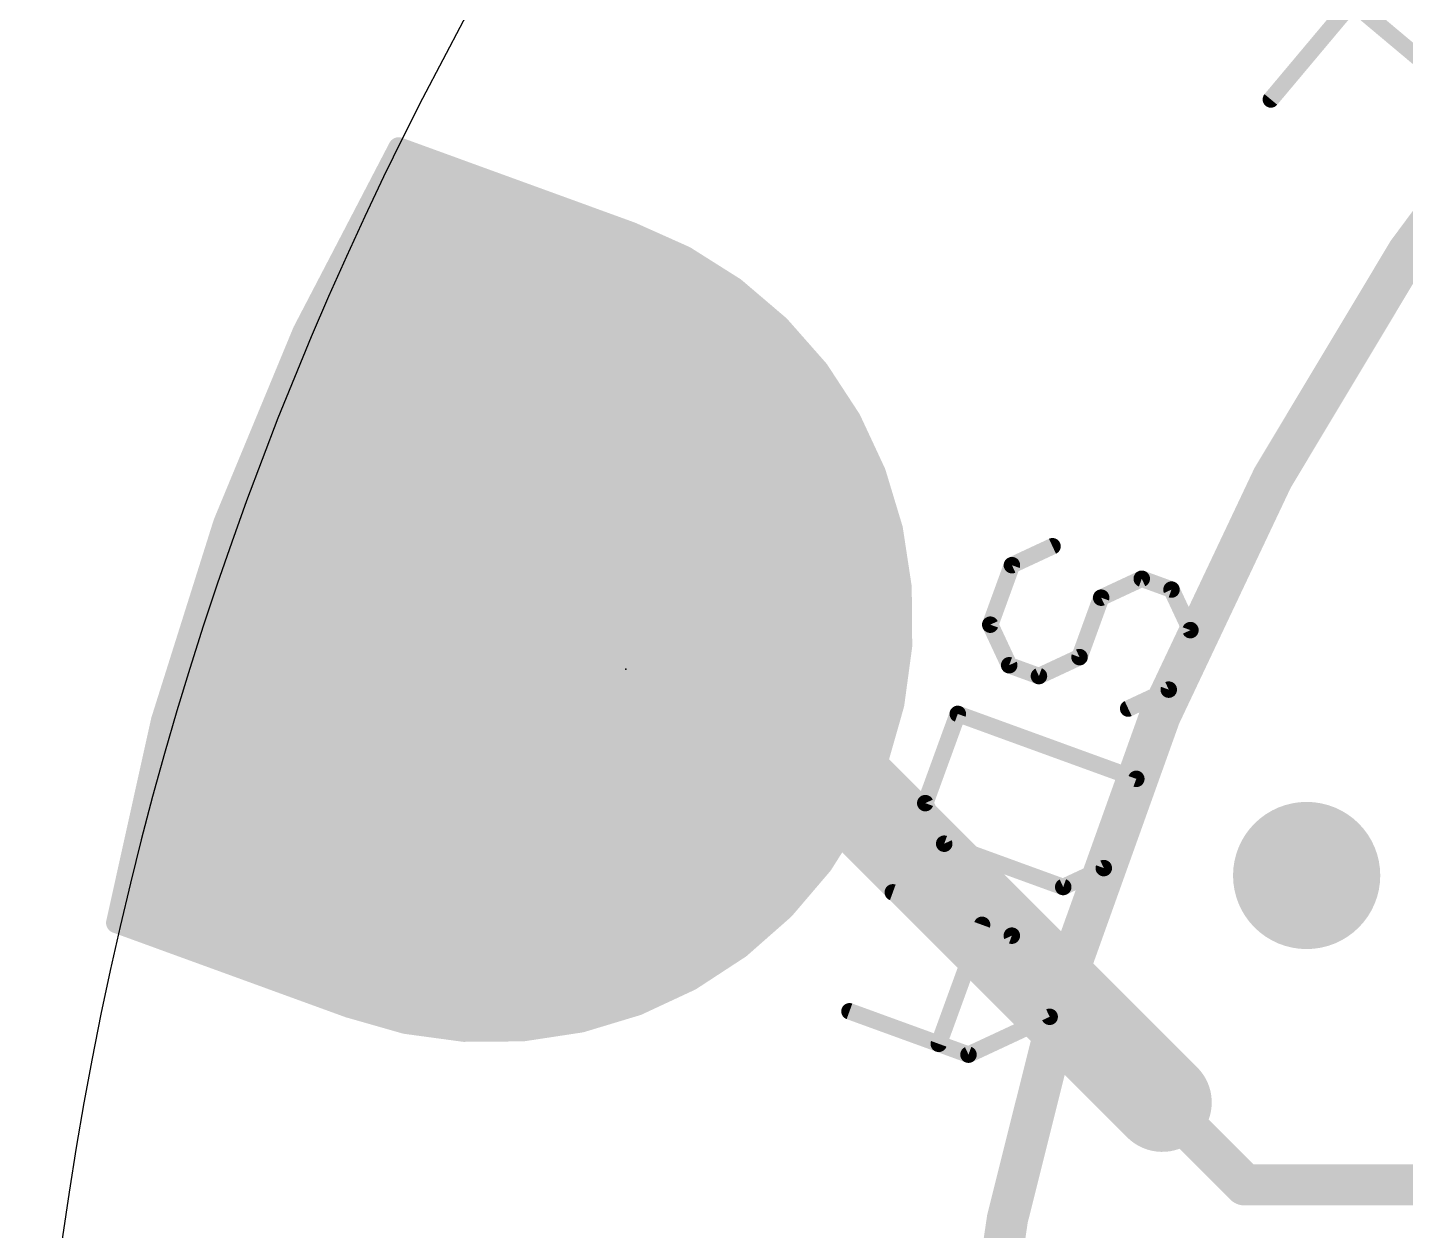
# Model space of a CAD drawing. Extents: x -22.4 to 22.3, y -22.2 to 22.2.
# Drawn here: x -22.23 to -13.74, y 3.15 to 10.56 of the extents above; entities that cross this region are included whole.
import ezdxf

# ---------------------------------------------------------------- set-up
doc = ezdxf.new("R2010")
doc.units = 0
for name, color, linetype in [('1', 12, 'CONTINUOUS'), ('16', 132, 'CONTINUOUS'), ('17', 110, 'CONTINUOUS'), ('18', 110, 'CONTINUOUS'), ('20', 53, 'CONTINUOUS'), ('23', 53, 'CONTINUOUS'), ('51', 53, 'CONTINUOUS')]:
    doc.layers.add(name, color=color, linetype=linetype)

# ---------------------------------------------------------------- blocks, each defined once
blk = doc.blocks.new('ROUNDP')
at = {"const_width": 0.5}
blk.add_lwpolyline([(0, -0.25, 1), (0, 0.25, 1), (0, -0.25)], format="xyb", dxfattribs=at)
blk = doc.blocks.new('ROUNDV')
at = {"const_width": 0.5}
blk.add_lwpolyline([(0, -0.25, 1), (0, 0.25, 1), (0, -0.25)], format="xyb", dxfattribs=at)

msp = doc.modelspace()

# ---------------------------------------------------------------- linework, layer by layer
at = {"layer": '1'}
for points, const_width in [([(0, 16.51, 0.4142), (-16.51, 0)], 0.254), ([(-19.9601, 9.8108, 1), (-19.9601, 9.7472)], 0.0635), ([(-19.9299, 9.8459, 1), (-19.9516, 9.7863)], 0.0635), ([(-19.9126, 9.8015, 1), (-19.9689, 9.8308)], 0.0635), ([(-19.8388, 9.7472, 1), (-19.8388, 9.8108)], 0.0635), ([(-20.0262, 9.6838, 1), (-20.0262, 9.6203)], 0.0635), ([(-19.4898, 9.6203, 1), (-19.4898, 9.6838)], 0.0635), ([(-20.0923, 9.5568, 1), (-20.0923, 9.4932)], 0.0635), ([(-19.1409, 9.4932, 1), (-19.1409, 9.5568)], 0.0635), ([(-20.1584, 9.4298, 1), (-20.1584, 9.3662)], 0.0635), ([(-18.792, 9.3662, 1), (-18.792, 9.4298)], 0.0635), ([(-20.2245, 9.3028, 1), (-20.2245, 9.2393)], 0.0635), ([(-18.4957, 9.3239, 1), (-18.5216, 9.2659)], 0.0635), ([(-18.5195, 9.265, 1), (-18.4978, 9.3247)], 0.0635), ([(-18.4553, 9.2393, 1), (-18.4553, 9.3028)], 0.0635), ([(-20.2906, 9.1758, 1), (-20.2906, 9.1122)], 0.0635), ([(-18.1609, 9.1738, 1), (-18.1948, 9.1201)], 0.0635), ([(-18.1908, 9.118, 1), (-18.1649, 9.1759)], 0.0635), ([(-18.1731, 9.1122, 1), (-18.1731, 9.1758)], 0.0635), ([(-20.3567, 9.0488, 1), (-20.3567, 8.9853)], 0.0635), ([(-17.972, 8.9853, 1), (-17.972, 9.0488)], 0.0635), ([(-17.8508, 8.9776, 1), (-17.892, 8.9293)], 0.0635), ([(-17.8883, 8.9266, 1), (-17.8544, 8.9803)], 0.0635), ([(-20.4229, 8.9218, 1), (-20.4229, 8.8582)], 0.0635), ([(-17.797, 8.8582, 1), (-17.797, 8.9218)], 0.0635), ([(-20.489, 8.7948, 1), (-20.489, 8.7312)], 0.0635), ([(-17.6481, 8.7312, 1), (-17.6481, 8.7948)], 0.0635), ([(-20.5006, 8.6721, 1), (-20.5593, 8.6964)], 0.0635), ([(-17.5718, 8.7393, 1), (-17.6195, 8.6973)], 0.0635), ([(-17.6162, 8.6941, 1), (-17.575, 8.7425)], 0.0635), ([(-20.5499, 8.6678, 1), (-20.5499, 8.6043)], 0.0635), ([(-20.5581, 8.6989, 1), (-20.5018, 8.6696)], 0.0635), ([(-17.5232, 8.6043, 1), (-17.5232, 8.6678)], 0.0635), ([(-20.6026, 8.5408, 1), (-20.6026, 8.4772)], 0.0635), ([(-17.4114, 8.4772, 1), (-17.4114, 8.5408)], 0.0635), ([(-17.3296, 8.4637, 1), (-17.3827, 8.4289)], 0.0635), ([(-17.38, 8.4253, 1), (-17.3323, 8.4673)], 0.0635), ([(-20.6552, 8.4138, 1), (-20.6552, 8.3502)], 0.0635), ([(-17.3141, 8.3502, 1), (-17.3141, 8.4138)], 0.0635), ([(-20.7078, 8.2868, 1), (-20.7078, 8.2233)], 0.0635), ([(-17.231, 8.2233, 1), (-17.231, 8.2868)], 0.0635), ([(-20.7604, 8.1598, 1), (-20.7604, 8.0962)], 0.0635), ([(-17.129, 8.1564, 1), (-17.1866, 8.1296)], 0.0635), ([(-17.1844, 8.1256, 1), (-17.1312, 8.1604)], 0.0635), ([(-17.1508, 8.0962, 1), (-17.1508, 8.1598)], 0.0635), ([(-20.813, 8.0328, 1), (-20.813, 7.9693)], 0.0635), ([(-17.0916, 7.9693, 1), (-17.0916, 8.0328)], 0.0635), ([(-20.8656, 7.9058, 1), (-20.8656, 7.8423)], 0.0635), ([(-17.0324, 7.8423, 1), (-17.0324, 7.9058)], 0.0635), ([(-20.9182, 7.7788, 1), (-20.9182, 7.7153)], 0.0635), ([(-16.9743, 7.8237, 1), (-17.035, 7.8054)], 0.0635), ([(-17.0334, 7.8011, 1), (-16.9759, 7.828)], 0.0635), ([(-16.9842, 7.7153, 1), (-16.9842, 7.7788)], 0.0635), ([(-20.9708, 7.6517, 1), (-20.9708, 7.5883)], 0.0635), ([(-16.9458, 7.5883, 1), (-16.9458, 7.6517)], 0.0635), ([(-21.0222, 7.5248, 1), (-21.0222, 7.4613)], 0.0635), ([(-20.988, 7.4957, 1), (-21.0486, 7.5148)], 0.0635), ([(-16.9075, 7.4613, 1), (-16.9075, 7.5248)], 0.0635), ([(-21.0476, 7.5174, 1), (-20.989, 7.4931)], 0.0635), ([(-16.8684, 7.4724, 1), (-16.9312, 7.4629)], 0.0635), ([(-16.9302, 7.4585, 1), (-16.8694, 7.4768)], 0.0635), ([(-21.0622, 7.3978, 1), (-21.0622, 7.3343)], 0.0635), ([(-16.8844, 7.3343, 1), (-16.8844, 7.3978)], 0.0635), ([(-21.1023, 7.2708, 1), (-21.1023, 7.2073)], 0.0635), ([(-16.8651, 7.2073, 1), (-16.8651, 7.2708)], 0.0635), ([(-21.1423, 7.1437, 1), (-21.1423, 7.0803)], 0.0635), ([(-16.8136, 7.1096, 1), (-16.8771, 7.1091)], 0.0635), ([(-16.8768, 7.1046, 1), (-16.814, 7.1141)], 0.0635), ([(-16.8458, 7.0803, 1), (-16.8458, 7.1437)], 0.0635), ([(-21.1823, 7.0168, 1), (-21.1823, 6.9533)], 0.0635), ([(-16.8444, 6.9533, 1), (-16.8444, 7.0168)], 0.0635), ([(-21.2224, 6.8898, 1), (-21.2224, 6.8263)], 0.0635), ([(-18.3896, 6.604, 1), (-18.6944, 6.604)], 0.3048), ([(-16.8434, 6.8263, 1), (-16.8434, 6.8898)], 0.0635), ([(-21.2624, 6.7628, 1), (-21.2624, 6.6993)], 0.0635), ([(-16.811, 6.7427, 1), (-16.874, 6.7512)], 0.0635), ([(-16.8447, 6.6993, 1), (-16.8447, 6.7628)], 0.0635), ([(-18.542, 6.6294, 1), (-18.542, 6.3246)], 0.3048), ([(-17.6722, 6.5848, 1), (-17.8878, 6.3692)], 0.3048), ([(-17.78, 6.3246, 1), (-17.78, 6.6294)], 0.3048), ([(-16.8742, 6.7467, 1), (-16.8107, 6.7472)], 0.0635), ([(-21.3025, 6.6357, 1), (-21.3025, 6.5723)], 0.0635), ([(-18.6944, 6.477, 1), (-18.3896, 6.477)], 0.3048), ([(-16.8619, 6.5723, 1), (-16.8619, 6.6357)], 0.0635), ([(-21.3425, 6.5088, 1), (-21.3425, 6.4453)], 0.0635), ([(-16.8791, 6.4453, 1), (-16.8791, 6.5088)], 0.0635), ([(-16.8607, 6.3791, 1), (-16.9218, 6.3965)], 0.0635), ([(-21.3826, 6.3818, 1), (-21.3826, 6.3183)], 0.0635), ([(-16.9227, 6.3921, 1), (-16.8598, 6.3836)], 0.0635), ([(-16.902, 6.3183, 1), (-16.902, 6.3818)], 0.0635), ([(-21.4165, 6.2547, 1), (-21.4165, 6.1913)], 0.0635), ([(-21.4323, 6.2978, 1), (-21.3717, 6.2787)], 0.0635), ([(-21.371, 6.2814, 1), (-21.433, 6.2952)], 0.0635), ([(-16.9382, 6.1913, 1), (-16.9382, 6.2547)], 0.0635), ([(-21.4446, 6.1277, 1), (-21.4446, 6.0643)], 0.0635), ([(-16.9744, 6.0643, 1), (-16.9744, 6.1277)], 0.0635), ([(-21.4728, 6.0008, 1), (-21.4728, 5.9373)], 0.0635), ([(-17.0211, 6.048, 1), (-16.96, 6.0306)], 0.0635), ([(-17.022, 5.9373, 1), (-17.022, 6.0008)], 0.0635), ([(-16.9616, 6.0264, 1), (-17.0196, 6.0523)], 0.0635), ([(-21.501, 5.8738, 1), (-21.501, 5.8103)], 0.0635), ([(-17.0788, 5.8103, 1), (-17.0788, 5.8738)], 0.0635), ([(-21.5291, 5.7467, 1), (-21.5291, 5.6833)], 0.0635), ([(-17.1116, 5.6915, 1), (-17.1653, 5.7254)], 0.0635), ([(-17.1356, 5.6833, 1), (-17.1356, 5.7467)], 0.0635), ([(-17.1675, 5.7214, 1), (-17.1095, 5.6955)], 0.0635), ([(-21.5573, 5.6197, 1), (-21.5573, 5.5563)], 0.0635), ([(-17.2146, 5.5563, 1), (-17.2146, 5.6197)], 0.0635), ([(-21.5854, 5.4928, 1), (-21.5854, 5.4293)], 0.0635), ([(-17.2948, 5.4293, 1), (-17.2948, 5.4928)], 0.0635), ([(-17.3588, 5.419, 1), (-17.3052, 5.3851)], 0.0635), ([(-17.3078, 5.3815, 1), (-17.3562, 5.4227)], 0.0635), ([(-21.6136, 5.3658, 1), (-21.6136, 5.3023)], 0.0635), ([(-17.39, 5.3023, 1), (-17.39, 5.3658)], 0.0635), ([(-21.6417, 5.2387, 1), (-21.6417, 5.1753)], 0.0635), ([(-17.4983, 5.1753, 1), (-17.4983, 5.2387)], 0.0635), ([(-17.5913, 5.1469, 1), (-17.543, 5.1057)], 0.0635), ([(-17.5462, 5.1025, 1), (-17.5881, 5.1501)], 0.0635), ([(-21.6674, 5.0723, 1), (-21.6891, 5.0126)], 0.0635), ([(-21.6699, 5.1117, 1), (-21.6699, 5.0483)], 0.0635), ([(-17.6197, 5.0483, 1), (-17.6197, 5.1117)], 0.0635), ([(-21.7092, 5.0493, 1), (-21.6472, 5.0356)], 0.0635), ([(-21.4324, 4.9848, 1), (-21.4324, 4.9213)], 0.0635), ([(-17.764, 4.9213, 1), (-17.764, 4.9848)], 0.0635), ([(-17.8601, 4.9106, 1), (-17.8182, 4.863)], 0.0635), ([(-17.8218, 4.8602, 1), (-17.8565, 4.9134)], 0.0635), ([(-21.0835, 4.8578, 1), (-21.0835, 4.7943)], 0.0635), ([(-17.9321, 4.7943, 1), (-17.9321, 4.8578)], 0.0635), ([(-20.7345, 4.7307, 1), (-20.7345, 4.6673)], 0.0635), ([(-18.129, 4.6597, 1), (-18.1559, 4.7173)], 0.0635), ([(-18.1264, 4.6673, 1), (-18.1264, 4.7307)], 0.0635), ([(-18.1598, 4.715, 1), (-18.1251, 4.6619)], 0.0635), ([(-20.3856, 4.6037, 1), (-20.3856, 4.5403)], 0.0635), ([(-20.2374, 4.5518, 1), (-20.2548, 4.4907)], 0.0635), ([(-20.257, 4.4914, 1), (-20.2353, 4.5511)], 0.0635), ([(-18.4843, 4.5641, 1), (-18.4575, 4.5065)], 0.0635), ([(-18.4617, 4.5049, 1), (-18.4801, 4.5657)], 0.0635), ([(-18.3922, 4.5403, 1), (-18.3922, 4.6037)], 0.0635), ([(-19.9787, 4.4768, 1), (-19.9787, 4.4133)], 0.0635), ([(-18.7697, 4.4133, 1), (-18.7697, 4.4768)], 0.0635), ([(-19.8933, 4.4534, 1), (-19.9019, 4.3904)], 0.0635), ([(-19.9063, 4.3914, 1), (-19.8889, 4.4524)], 0.0635), ([(-19.5387, 4.4049, 1), (-19.5382, 4.3414)], 0.0635), ([(-19.5428, 4.3417, 1), (-19.5342, 4.4046)], 0.0635), ([(-19.1809, 4.4074, 1), (-19.1713, 4.3447)], 0.0635), ([(-19.1758, 4.3443, 1), (-19.1763, 4.4078)], 0.0635), ([(-18.827, 4.4609, 1), (-18.8086, 4.4001)], 0.0635), ([(-18.813, 4.3991, 1), (-18.8226, 4.4619)], 0.0635), ([(-15.3478, 3.8292, 1), (-15.1322, 4.0448)], 0.3048), ([(-15.1951, 3.9819, 1), (-15.2849, 3.8921)], 0.127), ([(-14.732, 3.4925, 1), (-14.732, 3.3655)], 0.127), ([(-14.7769, 3.3841, 1), (-14.6871, 3.4739)], 0.127)]:
    msp.add_lwpolyline(points, format="xyb", dxfattribs=dict(at, const_width=const_width))
for points, const_width in [([(-19.9407, 9.8161), (-20.53, 8.6842)], 0.127), ([(-19.9601, 9.779), (-19.8388, 9.779)], 0.127), ([(-18.5087, 9.2949), (-19.9407, 9.8161)], 0.127), ([(-20.0262, 9.652), (-19.4898, 9.652)], 0.127), ([(-20.0923, 9.525), (-19.1409, 9.525)], 0.127), ([(-20.1584, 9.398), (-18.792, 9.398)], 0.127), ([(-20.2245, 9.271), (-18.4553, 9.271)], 0.127), ([(-18.1778, 9.1469), (-18.5087, 9.2949)], 0.127), ([(-20.2906, 9.144), (-18.1731, 9.144)], 0.127), ([(-17.8714, 8.9534), (-18.1778, 9.1469)], 0.127), ([(-20.3567, 9.017), (-17.972, 9.017)], 0.127), ([(-17.5956, 8.7183), (-17.8714, 8.9534)], 0.127), ([(-20.4229, 8.89), (-17.797, 8.89)], 0.127), ([(-20.489, 8.763), (-17.6481, 8.763)], 0.127), ([(-20.53, 8.6842), (-21.0183, 7.5053)], 0.127), ([(-17.3561, 8.4463), (-17.5956, 8.7183)], 0.127), ([(-20.5499, 8.636), (-17.5232, 8.636)], 0.127), ([(-20.6026, 8.509), (-17.4114, 8.509)], 0.127), ([(-17.1578, 8.143), (-17.3561, 8.4463)], 0.127), ([(-20.6552, 8.382), (-17.3141, 8.382)], 0.127), ([(-20.7078, 8.255), (-17.231, 8.255)], 0.127), ([(-20.7604, 8.128), (-17.1508, 8.128)], 0.127), ([(-17.0047, 7.8145), (-17.1578, 8.143)], 0.127), ([(-20.813, 8.001), (-17.0916, 8.001)], 0.127), ([(-20.8656, 7.874), (-17.0324, 7.874)], 0.127), ([(-20.9182, 7.747), (-16.9842, 7.747)], 0.127), ([(-16.8998, 7.4676), (-17.0047, 7.8145)], 0.127), ([(-20.9708, 7.62), (-16.9458, 7.62)], 0.127), ([(-21.0183, 7.5053), (-21.402, 6.2883)], 0.127), ([(-21.0222, 7.493), (-16.9075, 7.493)], 0.127), ([(-16.8454, 7.1094), (-16.8998, 7.4676)], 0.127), ([(-21.0622, 7.366), (-16.8844, 7.366)], 0.127), ([(-21.1023, 7.239), (-16.8651, 7.239)], 0.127), ([(-21.1423, 7.112), (-16.8458, 7.112)], 0.127), ([(-16.8425, 6.747), (-16.8454, 7.1094)], 0.127), ([(-21.1823, 6.985), (-16.8444, 6.985)], 0.127), ([(-21.2224, 6.858), (-16.8434, 6.858)], 0.127), ([(-18.542, 6.477), (-18.542, 6.604)], 0.6096), ([(-21.2624, 6.731), (-16.8447, 6.731)], 0.127), ([(-16.8912, 6.3878), (-16.8425, 6.747)], 0.127), ([(-17.78, 6.477), (-18.542, 6.477)], 0.6096), ([(-15.24, 3.937), (-17.78, 6.477)], 0.6096), ([(-21.3025, 6.604), (-16.8619, 6.604)], 0.127), ([(-21.3425, 6.477), (-16.8791, 6.477)], 0.127), ([(-16.9906, 6.0393), (-16.8912, 6.3878)], 0.127), ([(-21.3826, 6.35), (-16.902, 6.35)], 0.127), ([(-21.402, 6.2883), (-21.6782, 5.0425)], 0.127), ([(-21.4165, 6.223), (-16.9382, 6.223)], 0.127), ([(-21.4446, 6.096), (-16.9744, 6.096)], 0.127), ([(-21.4728, 5.969), (-17.022, 5.969)], 0.127), ([(-17.1385, 5.7085), (-16.9906, 6.0393)], 0.127), ([(-21.501, 5.842), (-17.0788, 5.842)], 0.127), ([(-21.5291, 5.715), (-17.1356, 5.715)], 0.127), ([(-17.332, 5.4021), (-17.1385, 5.7085)], 0.127), ([(-21.5573, 5.588), (-17.2146, 5.588)], 0.127), ([(-21.5854, 5.461), (-17.2948, 5.461)], 0.127), ([(-17.5671, 5.1263), (-17.332, 5.4021)], 0.127), ([(-21.6136, 5.334), (-17.39, 5.334)], 0.127), ([(-21.6417, 5.207), (-17.4983, 5.207)], 0.127), ([(-17.8391, 4.8868), (-17.5671, 5.1263)], 0.127), ([(-21.6782, 5.0425), (-20.2461, 4.5212)], 0.127), ([(-21.6699, 5.08), (-17.6197, 5.08)], 0.127), ([(-21.4324, 4.953), (-17.764, 4.953)], 0.127), ([(-18.1424, 4.6885), (-17.8391, 4.8868)], 0.127), ([(-21.0835, 4.826), (-17.9321, 4.826)], 0.127), ([(-20.7345, 4.699), (-18.1264, 4.699)], 0.127), ([(-18.4709, 4.5353), (-18.1424, 4.6885)], 0.127), ([(-20.3856, 4.572), (-18.3922, 4.572)], 0.127), ([(-20.2461, 4.5212), (-19.8976, 4.4219)], 0.127), ([(-18.8178, 4.4305), (-18.4709, 4.5353)], 0.127), ([(-19.9787, 4.445), (-18.7697, 4.445)], 0.127), ([(-19.8976, 4.4219), (-19.5385, 4.3732)], 0.127), ([(-19.5385, 4.3732), (-19.1761, 4.376)], 0.127), ([(-19.1761, 4.376), (-18.8178, 4.4305)], 0.127), ([(-14.732, 3.429), (-15.24, 3.937)], 0.254), ([(-13.462, 3.429), (-14.732, 3.429)], 0.254)]:
    msp.add_lwpolyline(points, dxfattribs=dict(at, const_width=const_width))
at = {"layer": '16'}
for points, const_width in [([(0, 16.51, 0.4142), (-16.51, 0)], 0.254), ([(-19.9601, 9.8108, 1), (-19.9601, 9.7472)], 0.0635), ([(-19.9299, 9.8459, 1), (-19.9516, 9.7863)], 0.0635), ([(-19.9126, 9.8015, 1), (-19.9689, 9.8308)], 0.0635), ([(-19.8388, 9.7472, 1), (-19.8388, 9.8108)], 0.0635), ([(-20.0262, 9.6838, 1), (-20.0262, 9.6203)], 0.0635), ([(-19.4898, 9.6203, 1), (-19.4898, 9.6838)], 0.0635), ([(-20.0923, 9.5568, 1), (-20.0923, 9.4932)], 0.0635), ([(-19.1409, 9.4932, 1), (-19.1409, 9.5568)], 0.0635), ([(-20.1584, 9.4298, 1), (-20.1584, 9.3662)], 0.0635), ([(-18.792, 9.3662, 1), (-18.792, 9.4298)], 0.0635), ([(-20.2245, 9.3028, 1), (-20.2245, 9.2393)], 0.0635), ([(-18.4957, 9.3239, 1), (-18.5216, 9.2659)], 0.0635), ([(-18.5195, 9.265, 1), (-18.4978, 9.3247)], 0.0635), ([(-18.4553, 9.2393, 1), (-18.4553, 9.3028)], 0.0635), ([(-20.2906, 9.1758, 1), (-20.2906, 9.1122)], 0.0635), ([(-18.1609, 9.1738, 1), (-18.1948, 9.1201)], 0.0635), ([(-18.1908, 9.118, 1), (-18.1649, 9.1759)], 0.0635), ([(-18.1731, 9.1122, 1), (-18.1731, 9.1758)], 0.0635), ([(-20.3567, 9.0488, 1), (-20.3567, 8.9853)], 0.0635), ([(-17.972, 8.9853, 1), (-17.972, 9.0488)], 0.0635), ([(-17.8508, 8.9776, 1), (-17.892, 8.9293)], 0.0635), ([(-17.8883, 8.9266, 1), (-17.8544, 8.9803)], 0.0635), ([(-20.4229, 8.9218, 1), (-20.4229, 8.8582)], 0.0635), ([(-17.797, 8.8582, 1), (-17.797, 8.9218)], 0.0635), ([(-20.489, 8.7948, 1), (-20.489, 8.7312)], 0.0635), ([(-17.6481, 8.7312, 1), (-17.6481, 8.7948)], 0.0635), ([(-20.5006, 8.6721, 1), (-20.5593, 8.6964)], 0.0635), ([(-17.5718, 8.7393, 1), (-17.6195, 8.6973)], 0.0635), ([(-17.6162, 8.6941, 1), (-17.575, 8.7425)], 0.0635), ([(-20.5499, 8.6678, 1), (-20.5499, 8.6043)], 0.0635), ([(-20.5581, 8.6989, 1), (-20.5018, 8.6696)], 0.0635), ([(-17.5232, 8.6043, 1), (-17.5232, 8.6678)], 0.0635), ([(-20.6026, 8.5408, 1), (-20.6026, 8.4772)], 0.0635), ([(-17.4114, 8.4772, 1), (-17.4114, 8.5408)], 0.0635), ([(-17.3296, 8.4637, 1), (-17.3827, 8.4289)], 0.0635), ([(-17.38, 8.4253, 1), (-17.3323, 8.4673)], 0.0635), ([(-20.6552, 8.4138, 1), (-20.6552, 8.3502)], 0.0635), ([(-17.3141, 8.3502, 1), (-17.3141, 8.4138)], 0.0635), ([(-20.7078, 8.2868, 1), (-20.7078, 8.2233)], 0.0635), ([(-17.231, 8.2233, 1), (-17.231, 8.2868)], 0.0635), ([(-20.7604, 8.1598, 1), (-20.7604, 8.0962)], 0.0635), ([(-17.129, 8.1564, 1), (-17.1866, 8.1296)], 0.0635), ([(-17.1844, 8.1256, 1), (-17.1312, 8.1604)], 0.0635), ([(-17.1508, 8.0962, 1), (-17.1508, 8.1598)], 0.0635), ([(-20.813, 8.0328, 1), (-20.813, 7.9693)], 0.0635), ([(-17.0916, 7.9693, 1), (-17.0916, 8.0328)], 0.0635), ([(-20.8656, 7.9058, 1), (-20.8656, 7.8423)], 0.0635), ([(-17.0324, 7.8423, 1), (-17.0324, 7.9058)], 0.0635), ([(-20.9182, 7.7788, 1), (-20.9182, 7.7153)], 0.0635), ([(-16.9743, 7.8237, 1), (-17.035, 7.8054)], 0.0635), ([(-17.0334, 7.8011, 1), (-16.9759, 7.828)], 0.0635), ([(-16.9842, 7.7153, 1), (-16.9842, 7.7788)], 0.0635), ([(-20.9708, 7.6517, 1), (-20.9708, 7.5883)], 0.0635), ([(-16.9458, 7.5883, 1), (-16.9458, 7.6517)], 0.0635), ([(-21.0222, 7.5248, 1), (-21.0222, 7.4613)], 0.0635), ([(-20.988, 7.4957, 1), (-21.0486, 7.5148)], 0.0635), ([(-16.9075, 7.4613, 1), (-16.9075, 7.5248)], 0.0635), ([(-21.0476, 7.5174, 1), (-20.989, 7.4931)], 0.0635), ([(-16.8684, 7.4724, 1), (-16.9312, 7.4629)], 0.0635), ([(-16.9302, 7.4585, 1), (-16.8694, 7.4768)], 0.0635), ([(-21.0622, 7.3978, 1), (-21.0622, 7.3343)], 0.0635), ([(-16.8844, 7.3343, 1), (-16.8844, 7.3978)], 0.0635), ([(-21.1023, 7.2708, 1), (-21.1023, 7.2073)], 0.0635), ([(-16.8651, 7.2073, 1), (-16.8651, 7.2708)], 0.0635), ([(-21.1423, 7.1437, 1), (-21.1423, 7.0803)], 0.0635), ([(-16.8136, 7.1096, 1), (-16.8771, 7.1091)], 0.0635), ([(-16.8768, 7.1046, 1), (-16.814, 7.1141)], 0.0635), ([(-16.8458, 7.0803, 1), (-16.8458, 7.1437)], 0.0635), ([(-21.1823, 7.0168, 1), (-21.1823, 6.9533)], 0.0635), ([(-16.8444, 6.9533, 1), (-16.8444, 7.0168)], 0.0635), ([(-21.2224, 6.8898, 1), (-21.2224, 6.8263)], 0.0635), ([(-16.8434, 6.8263, 1), (-16.8434, 6.8898)], 0.0635), ([(-21.2624, 6.7628, 1), (-21.2624, 6.6993)], 0.0635), ([(-16.811, 6.7427, 1), (-16.874, 6.7512)], 0.0635), ([(-16.8447, 6.6993, 1), (-16.8447, 6.7628)], 0.0635), ([(-16.8742, 6.7467, 1), (-16.8107, 6.7472)], 0.0635), ([(-21.3025, 6.6357, 1), (-21.3025, 6.5723)], 0.0635), ([(-16.8619, 6.5723, 1), (-16.8619, 6.6357)], 0.0635), ([(-21.3425, 6.5088, 1), (-21.3425, 6.4453)], 0.0635), ([(-16.8791, 6.4453, 1), (-16.8791, 6.5088)], 0.0635), ([(-16.8607, 6.3791, 1), (-16.9218, 6.3965)], 0.0635), ([(-21.3826, 6.3818, 1), (-21.3826, 6.3183)], 0.0635), ([(-16.9227, 6.3921, 1), (-16.8598, 6.3836)], 0.0635), ([(-16.902, 6.3183, 1), (-16.902, 6.3818)], 0.0635), ([(-21.4165, 6.2547, 1), (-21.4165, 6.1913)], 0.0635), ([(-21.4323, 6.2978, 1), (-21.3717, 6.2787)], 0.0635), ([(-21.371, 6.2814, 1), (-21.433, 6.2952)], 0.0635), ([(-16.9382, 6.1913, 1), (-16.9382, 6.2547)], 0.0635), ([(-21.4446, 6.1277, 1), (-21.4446, 6.0643)], 0.0635), ([(-16.9744, 6.0643, 1), (-16.9744, 6.1277)], 0.0635), ([(-21.4728, 6.0008, 1), (-21.4728, 5.9373)], 0.0635), ([(-17.0211, 6.048, 1), (-16.96, 6.0306)], 0.0635), ([(-17.022, 5.9373, 1), (-17.022, 6.0008)], 0.0635), ([(-16.9616, 6.0264, 1), (-17.0196, 6.0523)], 0.0635), ([(-21.501, 5.8738, 1), (-21.501, 5.8103)], 0.0635), ([(-17.0788, 5.8103, 1), (-17.0788, 5.8738)], 0.0635), ([(-21.5291, 5.7467, 1), (-21.5291, 5.6833)], 0.0635), ([(-17.1116, 5.6915, 1), (-17.1653, 5.7254)], 0.0635), ([(-17.1356, 5.6833, 1), (-17.1356, 5.7467)], 0.0635), ([(-17.1675, 5.7214, 1), (-17.1095, 5.6955)], 0.0635), ([(-21.5573, 5.6197, 1), (-21.5573, 5.5563)], 0.0635), ([(-17.2146, 5.5563, 1), (-17.2146, 5.6197)], 0.0635), ([(-21.5854, 5.4928, 1), (-21.5854, 5.4293)], 0.0635), ([(-17.2948, 5.4293, 1), (-17.2948, 5.4928)], 0.0635), ([(-17.3588, 5.419, 1), (-17.3052, 5.3851)], 0.0635), ([(-17.3078, 5.3815, 1), (-17.3562, 5.4227)], 0.0635), ([(-21.6136, 5.3658, 1), (-21.6136, 5.3023)], 0.0635), ([(-17.39, 5.3023, 1), (-17.39, 5.3658)], 0.0635), ([(-21.6417, 5.2387, 1), (-21.6417, 5.1753)], 0.0635), ([(-17.4983, 5.1753, 1), (-17.4983, 5.2387)], 0.0635), ([(-17.5913, 5.1469, 1), (-17.543, 5.1057)], 0.0635), ([(-17.5462, 5.1025, 1), (-17.5881, 5.1501)], 0.0635), ([(-21.6674, 5.0723, 1), (-21.6891, 5.0126)], 0.0635), ([(-21.6699, 5.1117, 1), (-21.6699, 5.0483)], 0.0635), ([(-17.6197, 5.0483, 1), (-17.6197, 5.1117)], 0.0635), ([(-21.7092, 5.0493, 1), (-21.6472, 5.0356)], 0.0635), ([(-21.4324, 4.9848, 1), (-21.4324, 4.9213)], 0.0635), ([(-17.764, 4.9213, 1), (-17.764, 4.9848)], 0.0635), ([(-17.8601, 4.9106, 1), (-17.8182, 4.863)], 0.0635), ([(-17.8218, 4.8602, 1), (-17.8565, 4.9134)], 0.0635), ([(-21.0835, 4.8578, 1), (-21.0835, 4.7943)], 0.0635), ([(-17.9321, 4.7943, 1), (-17.9321, 4.8578)], 0.0635), ([(-20.7345, 4.7307, 1), (-20.7345, 4.6673)], 0.0635), ([(-18.129, 4.6597, 1), (-18.1559, 4.7173)], 0.0635), ([(-18.1264, 4.6673, 1), (-18.1264, 4.7307)], 0.0635), ([(-18.1598, 4.715, 1), (-18.1251, 4.6619)], 0.0635), ([(-20.3856, 4.6037, 1), (-20.3856, 4.5403)], 0.0635), ([(-20.2374, 4.5518, 1), (-20.2548, 4.4907)], 0.0635), ([(-20.257, 4.4914, 1), (-20.2353, 4.5511)], 0.0635), ([(-18.4843, 4.5641, 1), (-18.4575, 4.5065)], 0.0635), ([(-18.4617, 4.5049, 1), (-18.4801, 4.5657)], 0.0635), ([(-18.3922, 4.5403, 1), (-18.3922, 4.6037)], 0.0635), ([(-19.9787, 4.4768, 1), (-19.9787, 4.4133)], 0.0635), ([(-18.7697, 4.4133, 1), (-18.7697, 4.4768)], 0.0635), ([(-19.8933, 4.4534, 1), (-19.9019, 4.3904)], 0.0635), ([(-19.9063, 4.3914, 1), (-19.8889, 4.4524)], 0.0635), ([(-19.5387, 4.4049, 1), (-19.5382, 4.3414)], 0.0635), ([(-19.5428, 4.3417, 1), (-19.5342, 4.4046)], 0.0635), ([(-19.1809, 4.4074, 1), (-19.1713, 4.3447)], 0.0635), ([(-19.1758, 4.3443, 1), (-19.1763, 4.4078)], 0.0635), ([(-18.827, 4.4609, 1), (-18.8086, 4.4001)], 0.0635), ([(-18.813, 4.3991, 1), (-18.8226, 4.4619)], 0.0635)]:
    msp.add_lwpolyline(points, format="xyb", dxfattribs=dict(at, const_width=const_width))
at = {"layer": '16', "const_width": 0.127}
for points in [[(-19.9407, 9.8161), (-20.53, 8.6842)], [(-19.9601, 9.779), (-19.8388, 9.779)], [(-18.5087, 9.2949), (-19.9407, 9.8161)], [(-20.0262, 9.652), (-19.4898, 9.652)], [(-20.0923, 9.525), (-19.1409, 9.525)], [(-20.1584, 9.398), (-18.792, 9.398)], [(-20.2245, 9.271), (-18.4553, 9.271)], [(-18.1778, 9.1469), (-18.5087, 9.2949)], [(-20.2906, 9.144), (-18.1731, 9.144)], [(-17.8714, 8.9534), (-18.1778, 9.1469)], [(-20.3567, 9.017), (-17.972, 9.017)], [(-17.5956, 8.7183), (-17.8714, 8.9534)], [(-20.4229, 8.89), (-17.797, 8.89)], [(-20.489, 8.763), (-17.6481, 8.763)], [(-20.53, 8.6842), (-21.0183, 7.5053)], [(-17.3561, 8.4463), (-17.5956, 8.7183)], [(-20.5499, 8.636), (-17.5232, 8.636)], [(-20.6026, 8.509), (-17.4114, 8.509)], [(-17.1578, 8.143), (-17.3561, 8.4463)], [(-20.6552, 8.382), (-17.3141, 8.382)], [(-20.7078, 8.255), (-17.231, 8.255)], [(-20.7604, 8.128), (-17.1508, 8.128)], [(-17.0047, 7.8145), (-17.1578, 8.143)], [(-20.813, 8.001), (-17.0916, 8.001)], [(-20.8656, 7.874), (-17.0324, 7.874)], [(-20.9182, 7.747), (-16.9842, 7.747)], [(-16.8998, 7.4676), (-17.0047, 7.8145)], [(-20.9708, 7.62), (-16.9458, 7.62)], [(-21.0183, 7.5053), (-21.402, 6.2883)], [(-21.0222, 7.493), (-16.9075, 7.493)], [(-16.8454, 7.1094), (-16.8998, 7.4676)], [(-21.0622, 7.366), (-16.8844, 7.366)], [(-21.1023, 7.239), (-16.8651, 7.239)], [(-21.1423, 7.112), (-16.8458, 7.112)], [(-16.8425, 6.747), (-16.8454, 7.1094)], [(-21.1823, 6.985), (-16.8444, 6.985)], [(-21.2224, 6.858), (-16.8434, 6.858)], [(-21.2624, 6.731), (-16.8447, 6.731)], [(-16.8912, 6.3878), (-16.8425, 6.747)], [(-21.3025, 6.604), (-16.8619, 6.604)], [(-21.3425, 6.477), (-16.8791, 6.477)], [(-16.9906, 6.0393), (-16.8912, 6.3878)], [(-21.3826, 6.35), (-16.902, 6.35)], [(-21.402, 6.2883), (-21.6782, 5.0425)], [(-21.4165, 6.223), (-16.9382, 6.223)], [(-21.4446, 6.096), (-16.9744, 6.096)], [(-21.4728, 5.969), (-17.022, 5.969)], [(-17.1385, 5.7085), (-16.9906, 6.0393)], [(-21.501, 5.842), (-17.0788, 5.842)], [(-21.5291, 5.715), (-17.1356, 5.715)], [(-17.332, 5.4021), (-17.1385, 5.7085)], [(-21.5573, 5.588), (-17.2146, 5.588)], [(-21.5854, 5.461), (-17.2948, 5.461)], [(-17.5671, 5.1263), (-17.332, 5.4021)], [(-21.6136, 5.334), (-17.39, 5.334)], [(-21.6417, 5.207), (-17.4983, 5.207)], [(-17.8391, 4.8868), (-17.5671, 5.1263)], [(-21.6782, 5.0425), (-20.2461, 4.5212)], [(-21.6699, 5.08), (-17.6197, 5.08)], [(-21.4324, 4.953), (-17.764, 4.953)], [(-18.1424, 4.6885), (-17.8391, 4.8868)], [(-21.0835, 4.826), (-17.9321, 4.826)], [(-20.7345, 4.699), (-18.1264, 4.699)], [(-18.4709, 4.5353), (-18.1424, 4.6885)], [(-20.3856, 4.572), (-18.3922, 4.572)], [(-20.2461, 4.5212), (-19.8976, 4.4219)], [(-18.8178, 4.4305), (-18.4709, 4.5353)], [(-19.9787, 4.445), (-18.7697, 4.445)], [(-19.8976, 4.4219), (-19.5385, 4.3732)], [(-19.5385, 4.3732), (-19.1761, 4.376)], [(-19.1761, 4.376), (-18.8178, 4.4305)]]:
    msp.add_lwpolyline(points, dxfattribs=at)
at = {"layer": '20'}
msp.add_arc((0, 0), 22.225, 90, 180, dxfattribs=at)
at = {"layer": '23'}
msp.add_point((-18.542, 6.604), dxfattribs=at)
at = {"layer": '51', "const_width": 0.1016}
for points in [[(-14.0701, 10.7098), (-14.5712, 10.1126)], [(-13.1743, 9.9581), (-14.0701, 10.7098)], [(-16.1653, 7.2447), (-15.9155, 7.3612)], [(-16.2986, 6.8784), (-16.1653, 7.2447)], [(-15.3661, 7.1612), (-15.6159, 7.0448)], [(-15.1829, 7.0946), (-15.3661, 7.1612)], [(-15.0664, 6.8448), (-15.1829, 7.0946)], [(-15.6159, 7.0448), (-15.7492, 6.6785)], [(-16.1821, 6.6286), (-16.2986, 6.8784)], [(-15.1997, 6.4785), (-15.0664, 6.8448)], [(-15.7492, 6.6785), (-15.999, 6.562)], [(-15.999, 6.562), (-16.1821, 6.6286)], [(-15.4495, 6.362), (-15.1997, 6.4785)], [(-16.4986, 6.329), (-16.6986, 5.7796)], [(-15.3997, 5.9291), (-16.4986, 6.329)], [(-15.5997, 5.3796), (-15.3997, 5.9291)], [(-16.6986, 5.7796), (-16.5821, 5.5298)], [(-16.5821, 5.5298), (-15.8495, 5.2631)], [(-15.8495, 5.2631), (-15.5997, 5.3796)], [(-16.8985, 5.2301), (-16.166, 4.9635)], [(-16.3491, 5.0302), (-16.6157, 4.2976)], [(-16.166, 4.9635), (-15.933, 4.4639)], [(-16.4326, 4.2309), (-17.1652, 4.4976)], [(-15.933, 4.4639), (-16.4326, 4.2309)]]:
    msp.add_lwpolyline(points, dxfattribs=at)
at = {"layer": '51', "const_width": 0.0508}
for points in [[(-14.5907, 10.1289, 1), (-14.5517, 10.0963)], [(-15.9048, 7.3382, 1), (-15.9262, 7.3842)], [(-16.1414, 7.2361, 1), (-16.1892, 7.2534)], [(-16.176, 7.2678, 1), (-16.1546, 7.2217)], [(-15.3574, 7.1851, 1), (-15.3747, 7.1374)], [(-15.3553, 7.1382, 1), (-15.3768, 7.1843)], [(-15.1599, 7.1053, 1), (-15.2059, 7.0839)], [(-15.1916, 7.0707, 1), (-15.1742, 7.1185)], [(-15.6266, 7.0678, 1), (-15.6051, 7.0217)], [(-15.592, 7.0361, 1), (-15.6397, 7.0535)], [(-16.2756, 6.8892, 1), (-16.3216, 6.8677)], [(-16.3225, 6.8871, 1), (-16.2747, 6.8698)], [(-15.0426, 6.8361, 1), (-15.0903, 6.8535)], [(-15.0894, 6.834, 1), (-15.0434, 6.8555)], [(-15.773, 6.6872, 1), (-15.7253, 6.6698)], [(-15.7384, 6.6555, 1), (-15.7599, 6.7015)], [(-16.1734, 6.6525, 1), (-16.1908, 6.6048)], [(-16.2051, 6.6179, 1), (-16.1591, 6.6394)], [(-16.0097, 6.585, 1), (-15.9882, 6.539)], [(-16.0077, 6.5381, 1), (-15.9903, 6.5859)], [(-15.2236, 6.4872, 1), (-15.1759, 6.4698)], [(-15.189, 6.4555, 1), (-15.2105, 6.5015)], [(-16.4899, 6.3529, 1), (-16.5073, 6.3051)], [(-16.4747, 6.3203, 1), (-16.5225, 6.3377)], [(-15.4603, 6.385, 1), (-15.4388, 6.339)], [(-15.3758, 5.9204, 1), (-15.4236, 5.9377)], [(-15.4084, 5.9052, 1), (-15.391, 5.9529)], [(-16.6755, 5.7903, 1), (-16.7216, 5.7688)], [(-16.7224, 5.7883, 1), (-16.6747, 5.7709)], [(-16.5734, 5.5536, 1), (-16.5908, 5.5059)], [(-16.6051, 5.519, 1), (-16.5591, 5.5405)], [(-15.589, 5.3566, 1), (-15.6104, 5.4026)], [(-15.6236, 5.3883, 1), (-15.5758, 5.3709)], [(-16.8899, 5.254, 1), (-16.9072, 5.2063)], [(-15.8602, 5.2862, 1), (-15.8388, 5.2401)], [(-15.8582, 5.2393, 1), (-15.8408, 5.287)], [(-16.3252, 5.0215, 1), (-16.373, 5.0388)], [(-16.1429, 4.9742, 1), (-16.189, 4.9528)], [(-16.1746, 4.9396, 1), (-16.1573, 4.9874)], [(-17.1565, 4.5214, 1), (-17.1739, 4.4737)], [(-15.956, 4.4532, 1), (-15.91, 4.4746)], [(-15.9223, 4.4409, 1), (-15.9437, 4.4869)], [(-16.6396, 4.3063, 1), (-16.5919, 4.2889)], [(-16.4433, 4.2539, 1), (-16.4219, 4.2079)], [(-16.4413, 4.207, 1), (-16.4239, 4.2548)]]:
    msp.add_lwpolyline(points, format="xyb", dxfattribs=at)

# ---------------------------------------------------------------- block references
at = {"layer": '17', "xscale": 2.54, "yscale": 2.54, "rotation": 70}
msp.add_blockref('ROUNDP', (-18.542, 6.604), dxfattribs=at)
msp.add_blockref('ROUNDP', (-18.542, 6.604), dxfattribs=at)
at = {"layer": '18', "xscale": 0.9064, "yscale": 0.9064}
msp.add_blockref('ROUNDV', (-14.351, 5.334), dxfattribs=at)
msp.add_blockref('ROUNDV', (-14.351, 5.334), dxfattribs=at)

doc.saveas('drawing.dxf')
